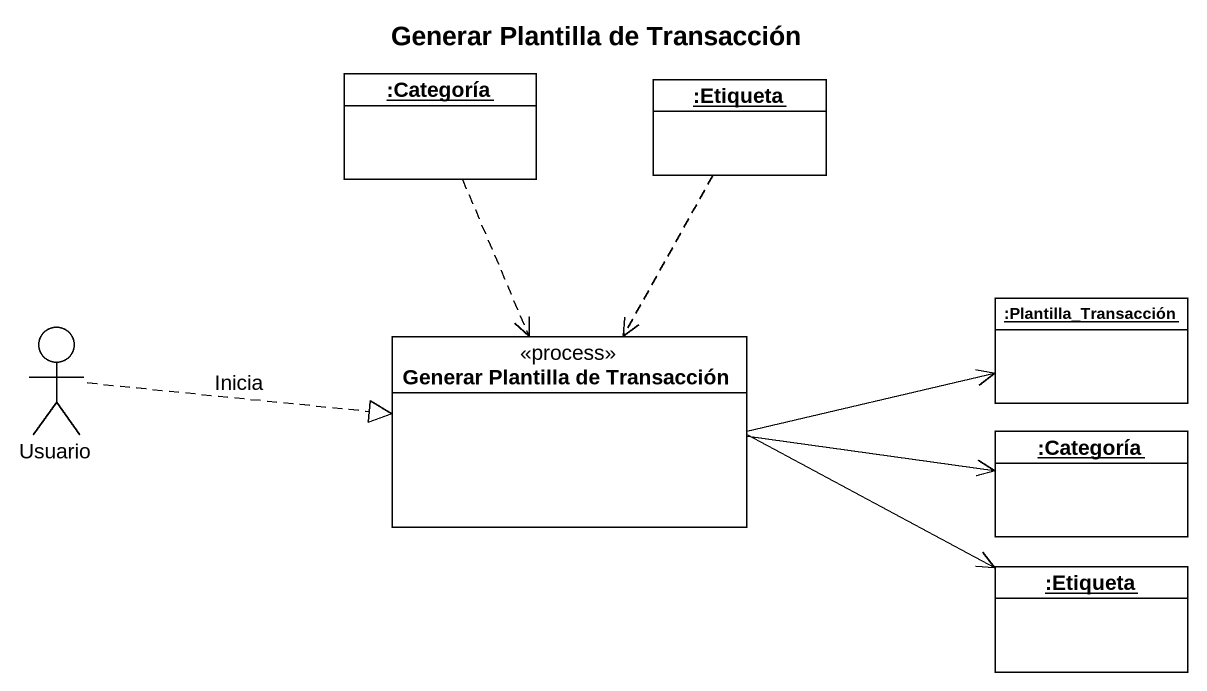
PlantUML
@startuml
title Generar Plantilla de Transacción
allowmixing
hide circle
hide empty members
object ":Categoría" as Categoría
object ":Etiqueta" as Etiqueta
object ":Plantilla_Transacción" as Plantilla_Transacción
actor Usuario
class "Generar Plantilla de Transacción" as Generar_Plantilla_de <<process>>
object ":Categoría" as Categoría_2
object ":Etiqueta" as Etiqueta_2
Categoría ..> Generar_Plantilla_de
Etiqueta ..> Generar_Plantilla_de
Usuario .right.|> Generar_Plantilla_de : Inicia
Generar_Plantilla_de -right-> Plantilla_Transacción
Generar_Plantilla_de -right-> Categoría_2
Generar_Plantilla_de -right-> Etiqueta_2
@enduml
